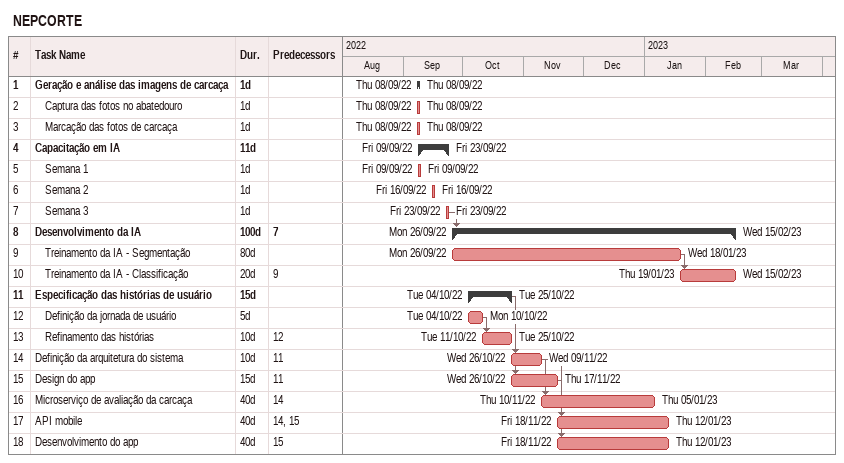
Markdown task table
NEPCORTE

| ID | Level | Task | Duration | Start | Finish | Predecessors |
|---|---|---|---|---|---|---|
| 1 | 1 | **Geração e análise das imagens de carcaça** | 1d | 2022-09-08 | 2022-09-08 |  |
| 2 | 2 | Captura das fotos no abatedouro | 1d | 2022-09-08 | 2022-09-08 |  |
| 3 | 2 | Marcação das fotos de carcaça | 1d | 2022-09-08 | 2022-09-08 |  |
| 4 | 1 | **Capacitação em IA** | 11d | 2022-09-09 | 2022-09-23 |  |
| 5 | 2 | Semana 1 | 1d | 2022-09-09 | 2022-09-09 |  |
| 6 | 2 | Semana 2 | 1d | 2022-09-16 | 2022-09-16 |  |
| 7 | 2 | Semana 3 | 1d | 2022-09-23 | 2022-09-23 |  |
| 8 | 1 | **Desenvolvimento da IA** | 100d | 2022-09-26 | 2023-02-15 | 7 |
| 9 | 2 | Treinamento da IA - Segmentação | 80d | 2022-09-26 | 2023-01-18 |  |
| 10 | 2 | Treinamento da IA - Classificação | 20d | 2023-01-19 | 2023-02-15 | 9 |
| 11 | 1 | **Especificação das histórias de usuário** | 15d | 2022-10-04 | 2022-10-25 |  |
| 12 | 2 | Definição da jornada de usuário | 5d | 2022-10-04 | 2022-10-10 |  |
| 13 | 2 | Refinamento das histórias | 10d | 2022-10-11 | 2022-10-25 | 12 |
| 14 | 1 | Definição da arquitetura do sistema | 10d | 2022-10-26 | 2022-11-09 | 11 |
| 15 | 1 | Design do app | 15d | 2022-10-26 | 2022-11-17 | 11 |
| 16 | 1 | Microserviço de avaliação da carcaça | 40d | 2022-11-10 | 2023-01-05 | 14 |
| 17 | 1 | API mobile | 40d | 2022-11-18 | 2023-01-12 | 14, 15 |
| 18 | 1 | Desenvolvimento do app | 40d | 2022-11-18 | 2023-01-12 | 15 |
